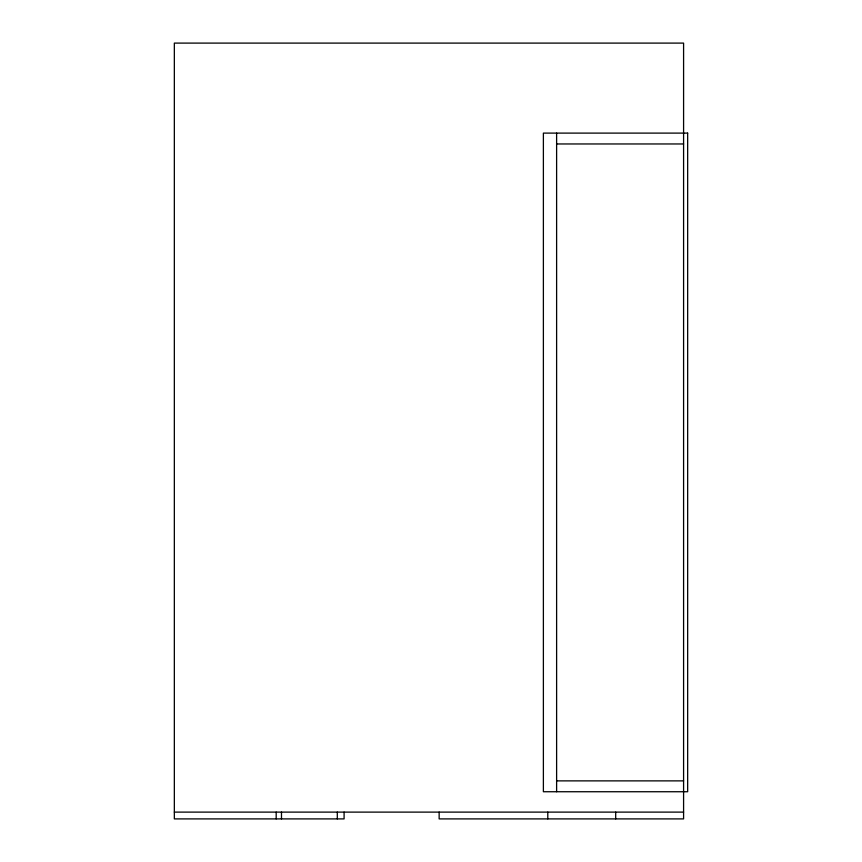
<?xml version="1.0" encoding="UTF-8"?>
<svg xmlns="http://www.w3.org/2000/svg" width="862" height="862" viewBox="0 0 862 862"><rect width="100%" height="100%" fill="white"/><g stroke="black" fill="none" stroke-linecap="round" stroke-linejoin="round"><path stroke-width="1.29" d="M556.615 143.965L683.588 143.965M556.615 780.875L683.588 780.875M174.339 812.112L683.588 812.112M615.694 812.112L615.694 818.9M556.615 133.104L556.615 791.736M547.79 812.112L547.79 818.9M439.146 812.112L439.146 818.9L683.588 818.9L683.588 43.1L174.339 43.1L174.339 818.9L344.089 818.9L344.089 812.112M337.301 812.112L337.301 818.9M281.486 812.112L281.486 818.9M276.185 812.112L276.185 818.9M687.66 133.104L543.383 133.104L543.383 791.736L687.66 791.736L687.66 133.104"/></g></svg>
